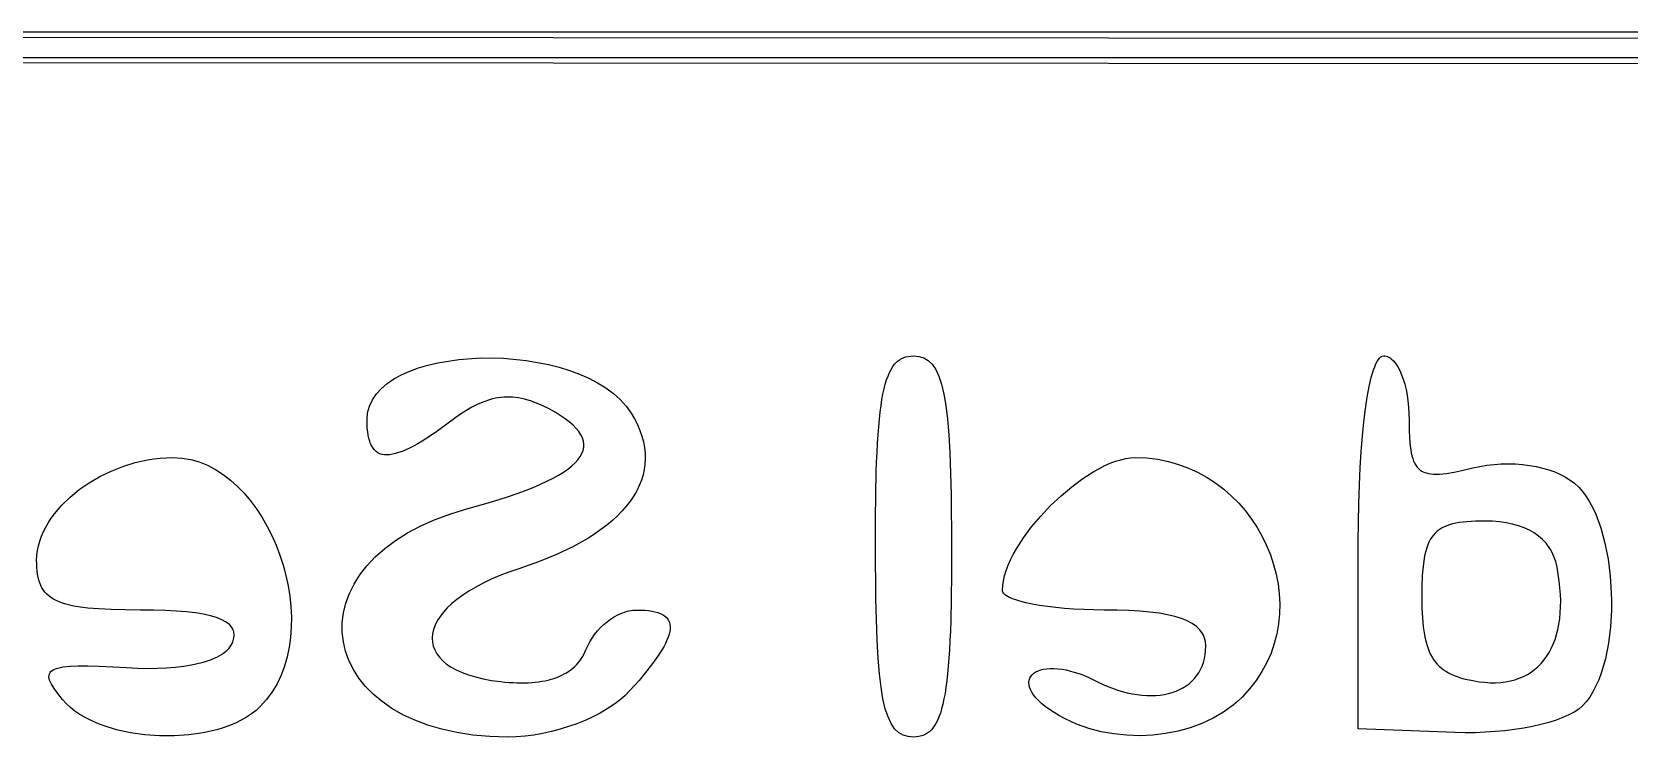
# Model space of a CAD drawing. Extents: x 70.3 to 133.4, y -81.7 to -32.
# Drawn here: x 76.252 to 78.58, y -79.543 to -78.515 of the extents above; entities that cross this region are included whole.
import ezdxf

# ---------------------------------------------------------------- set-up
doc = ezdxf.new("R2010")
doc.units = 0
doc.layers.add('BLACK', color=7, linetype='CONTINUOUS')

msp = doc.modelspace()

# ---------------------------------------------------------------- linework, layer by layer
at = {"layer": 'BLACK', "linetype": 'CONTINUOUS'}
for p, q in [((79.000274, -78.524256), (74.079231, -78.521446)), ((74.601576, -78.514691), (83.398972, -78.514691)), ((79.000274, -78.561297), (74.079231, -78.558488)), ((74.601576, -78.551733), (83.398972, -78.551733)), ((76.815761, -79.004368), (76.829457, -79.000315)), ((76.829457, -79.000315), (76.843872, -78.996916)), ((76.843872, -78.996916), (76.874447, -78.99209)), ((76.874447, -78.99209), (76.906668, -78.989911)), ((76.906668, -78.989911), (76.939719, -78.9904)), ((76.939719, -78.9904), (76.972782, -78.993579)), ((76.972782, -78.993579), (77.005042, -78.999468)), ((77.005042, -78.999468), (77.020616, -79.003436)), ((77.507042, -79.002629), (77.509696, -78.999125)), ((77.509696, -78.999125), (77.511084, -78.997558)), ((77.511084, -78.997558), (77.512513, -78.996111)), ((77.512513, -78.996111), (77.513984, -78.99478)), ((77.513984, -78.99478), (77.515497, -78.993564)), ((77.515497, -78.993564), (77.517052, -78.992459)), ((77.517052, -78.992459), (77.518651, -78.991465)), ((77.518651, -78.991465), (77.520294, -78.990576)), ((77.520294, -78.990576), (77.521981, -78.989793)), ((77.521981, -78.989793), (77.52549, -78.988528)), ((77.52549, -78.988528), (77.529181, -78.987649)), ((77.529181, -78.987649), (77.53306, -78.987137)), ((77.53306, -78.987137), (77.537131, -78.986971)), ((77.537131, -78.986971), (77.54508, -78.987649)), ((77.54508, -78.987649), (77.55228, -78.989793)), ((77.55228, -78.989793), (77.558764, -78.993564)), ((77.558764, -78.993564), (77.564565, -78.999125)), ((77.564565, -78.999125), (77.569714, -79.00664)), ((78.209316, -79.002744), (78.211063, -78.998641)), ((78.211063, -78.998641), (78.212853, -78.995131)), ((78.212853, -78.995131), (78.214686, -78.99223)), ((78.214686, -78.99223), (78.216559, -78.98995)), ((78.216559, -78.98995), (78.218471, -78.988304)), ((78.218471, -78.988304), (78.220419, -78.987307)), ((78.220419, -78.987307), (78.222401, -78.986971)), ((78.222401, -78.986971), (78.2243, -78.987093)), ((78.2243, -78.987093), (78.226175, -78.987455)), ((78.226175, -78.987455), (78.228023, -78.988051)), ((78.228023, -78.988051), (78.229842, -78.988876)), ((78.229842, -78.988876), (78.23163, -78.989922)), ((78.23163, -78.989922), (78.233385, -78.991184)), ((78.233385, -78.991184), (78.236783, -78.994334)), ((78.236783, -78.994334), (78.24002, -78.998276)), ((78.24002, -78.998276), (78.243074, -79.002963)), ((76.770193, -79.027066), (76.779998, -79.020424)), ((76.779998, -79.020424), (76.790929, -79.014425)), ((76.790929, -79.014425), (76.802884, -79.009073)), ((76.802884, -79.009073), (76.815761, -79.004368)), ((77.020616, -79.003436), (77.035682, -79.008089)), ((77.035682, -79.008089), (77.050138, -79.013431)), ((77.050138, -79.013431), (77.063884, -79.019463)), ((77.063884, -79.019463), (77.076815, -79.026189)), ((77.496072, -79.028182), (77.497973, -79.021932)), ((77.497973, -79.021932), (77.500016, -79.016272)), ((77.500016, -79.016272), (77.502206, -79.011181)), ((77.502206, -79.011181), (77.504547, -79.00664)), ((77.504547, -79.00664), (77.507042, -79.002629)), ((77.569714, -79.00664), (77.574245, -79.016272)), ((77.574245, -79.016272), (77.57819, -79.028182)), ((78.201308, -79.031696), (78.204359, -79.018482)), ((78.204359, -79.018482), (78.207616, -79.007427)), ((78.207616, -79.007427), (78.209316, -79.002744)), ((78.243074, -79.002963), (78.245928, -79.008347)), ((78.245928, -79.008347), (78.248561, -79.014381)), ((78.248561, -79.014381), (78.250957, -79.021015)), ((78.250957, -79.021015), (78.253094, -79.028204)), ((76.748558, -79.050826), (76.754371, -79.04227)), ((76.754371, -79.04227), (76.761617, -79.034349)), ((76.761617, -79.034349), (76.770193, -79.027066)), ((76.940368, -79.047086), (76.936191, -79.047452)), ((76.94455, -79.046912), (76.940368, -79.047086)), ((76.948741, -79.046929), (76.94455, -79.046912)), ((76.952947, -79.047138), (76.948741, -79.046929)), ((76.95717, -79.047537), (76.952947, -79.047138)), ((77.076815, -79.026189), (77.088832, -79.033611)), ((77.088832, -79.033611), (77.09983, -79.041732)), ((77.09983, -79.041732), (77.109709, -79.050554)), ((77.491182, -79.050676), (77.49268, -79.042533)), ((77.49268, -79.042533), (77.494309, -79.035042)), ((77.494309, -79.035042), (77.496072, -79.028182)), ((77.57819, -79.028182), (77.581581, -79.042533)), ((77.581581, -79.042533), (77.584451, -79.05949)), ((78.195882, -79.064166), (78.198478, -79.04696)), ((78.198478, -79.04696), (78.201308, -79.031696)), ((78.253094, -79.028204), (78.254955, -79.035898)), ((78.254955, -79.035898), (78.25652, -79.04405)), ((78.25652, -79.04405), (78.25777, -79.052612)), ((76.740733, -79.080281), (76.741637, -79.069834)), ((76.741637, -79.069834), (76.744279, -79.060015)), ((76.744279, -79.060015), (76.748558, -79.050826)), ((76.884756, -79.067003), (76.875625, -79.073018)), ((76.893665, -79.061782), (76.884756, -79.067003)), ((76.902391, -79.057351), (76.893665, -79.061782)), ((76.910969, -79.053707), (76.902391, -79.057351)), ((76.919437, -79.050845), (76.910969, -79.053707)), ((76.923642, -79.049706), (76.919437, -79.050845)), ((76.927832, -79.048761), (76.923642, -79.049706)), ((76.932014, -79.04801), (76.927832, -79.048761)), ((76.936191, -79.047452), (76.932014, -79.04801)), ((76.961418, -79.048125), (76.95717, -79.047537)), ((76.965693, -79.048904), (76.961418, -79.048125)), ((76.97, -79.049871), (76.965693, -79.048904)), ((76.97873, -79.05237), (76.97, -79.049871)), ((76.987646, -79.055618), (76.97873, -79.05237)), ((76.996784, -79.059612), (76.987646, -79.055618)), ((77.00618, -79.064348), (76.996784, -79.059612)), ((77.014694, -79.069103), (77.00618, -79.064348)), ((77.022426, -79.073839), (77.014694, -79.069103)), ((77.109709, -79.050554), (77.118366, -79.060081)), ((77.118366, -79.060081), (77.125699, -79.070314)), ((77.125699, -79.070314), (77.130657, -79.07876)), ((77.487428, -79.079213), (77.48856, -79.068995)), ((77.48856, -79.068995), (77.48981, -79.05949)), ((77.48981, -79.05949), (77.491182, -79.050676)), ((77.584451, -79.05949), (77.586833, -79.079213)), ((78.193537, -79.083206), (78.195882, -79.064166)), ((78.25777, -79.052612), (78.258686, -79.061537)), ((78.258686, -79.061537), (78.25925, -79.070775)), ((76.740837, -79.086463), (76.740733, -79.080281)), ((76.74115, -79.092245), (76.740837, -79.086463)), ((76.741677, -79.097628), (76.74115, -79.092245)), ((76.849938, -79.091857), (76.842265, -79.097269)), ((76.866237, -79.079832), (76.849938, -79.091857)), ((76.875625, -79.073018), (76.866237, -79.079832)), ((77.029373, -79.078554), (77.022426, -79.073839)), ((77.035537, -79.083251), (77.029373, -79.078554)), ((77.040916, -79.087929), (77.035537, -79.083251)), ((77.045509, -79.092589), (77.040916, -79.087929)), ((77.049318, -79.097232), (77.045509, -79.092589)), ((77.130657, -79.07876), (77.134925, -79.087172)), ((77.134925, -79.087172), (77.138508, -79.095545)), ((77.485502, -79.101867), (77.48641, -79.090164)), ((77.48641, -79.090164), (77.487428, -79.079213)), ((77.586833, -79.079213), (77.588759, -79.101867)), ((78.191456, -79.103972), (78.193537, -79.083206)), ((78.25925, -79.070775), (78.259442, -79.080281)), ((78.259442, -79.080281), (78.259598, -79.094664)), ((76.74242, -79.102612), (76.741677, -79.097628)), ((76.743385, -79.107195), (76.74242, -79.102612)), ((76.744573, -79.111379), (76.743385, -79.107195)), ((76.74599, -79.115164), (76.744573, -79.111379)), ((76.747638, -79.118548), (76.74599, -79.115164)), ((76.814659, -79.114918), (76.808511, -79.118331)), ((76.821105, -79.111106), (76.814659, -79.114918)), ((76.827852, -79.106894), (76.821105, -79.111106)), ((76.834904, -79.102281), (76.827852, -79.106894)), ((76.842265, -79.097269), (76.834904, -79.102281)), ((77.05234, -79.101859), (77.049318, -79.097232)), ((77.054575, -79.106469), (77.05234, -79.101859)), ((77.056024, -79.111065), (77.054575, -79.106469)), ((77.056684, -79.115645), (77.056024, -79.111065)), ((77.056719, -79.11793), (77.056684, -79.115645)), ((77.138508, -79.095545), (77.14141, -79.103875)), ((77.14141, -79.103875), (77.143634, -79.112155)), ((77.143634, -79.112155), (77.145184, -79.12038)), ((77.483999, -79.127613), (77.4847, -79.114343)), ((77.4847, -79.114343), (77.485502, -79.101867)), ((77.588759, -79.101867), (77.590262, -79.127613)), ((78.189655, -79.126353), (78.191456, -79.103972)), ((78.259598, -79.094664), (78.260121, -79.107422)), ((78.260121, -79.107422), (78.261095, -79.118616)), ((76.402753, -79.142549), (76.420887, -79.138505)), ((76.420887, -79.138505), (76.430067, -79.137052)), ((76.430067, -79.137052), (76.439298, -79.135997)), ((76.439298, -79.135997), (76.448562, -79.135354)), ((76.448562, -79.135354), (76.457841, -79.135137)), ((76.457841, -79.135137), (76.470931, -79.135881)), ((76.470931, -79.135881), (76.483699, -79.138065)), ((76.483699, -79.138065), (76.496117, -79.141611)), ((76.749522, -79.121533), (76.747638, -79.118548)), ((76.751644, -79.124118), (76.749522, -79.121533)), ((76.75401, -79.126304), (76.751644, -79.124118)), ((76.756621, -79.128089), (76.75401, -79.126304)), ((76.759483, -79.129475), (76.756621, -79.128089)), ((76.762598, -79.130461), (76.759483, -79.129475)), ((76.765971, -79.131048), (76.762598, -79.130461)), ((76.769605, -79.131234), (76.765971, -79.131048)), ((76.773503, -79.131021), (76.769605, -79.131234)), ((76.77767, -79.130408), (76.773503, -79.131021)), ((76.782109, -79.129395), (76.77767, -79.130408)), ((76.786823, -79.127982), (76.782109, -79.129395)), ((76.791817, -79.126169), (76.786823, -79.127982)), ((76.797094, -79.123956), (76.791817, -79.126169)), ((76.802657, -79.121343), (76.797094, -79.123956)), ((76.808511, -79.118331), (76.802657, -79.121343)), ((77.04408, -79.142853), (77.048156, -79.138348)), ((77.048156, -79.138348), (77.051441, -79.133832)), ((77.051441, -79.133832), (77.053936, -79.129304)), ((77.053936, -79.129304), (77.055641, -79.124764)), ((77.055641, -79.124764), (77.056557, -79.120211)), ((77.056557, -79.120211), (77.056719, -79.11793)), ((77.145184, -79.12038), (77.146065, -79.128545)), ((77.14628, -79.136645), (77.145832, -79.144673)), ((77.146065, -79.128545), (77.14628, -79.136645)), ((77.483396, -79.141697), (77.483999, -79.127613)), ((77.590262, -79.127613), (77.592129, -79.189036)), ((77.831707, -79.140538), (77.839229, -79.138223)), ((77.839229, -79.138223), (77.846544, -79.13653)), ((77.846544, -79.13653), (77.853621, -79.13549)), ((77.853621, -79.13549), (77.860428, -79.135137)), ((77.860428, -79.135137), (77.876973, -79.135787)), ((77.876973, -79.135787), (77.893032, -79.137699)), ((77.893032, -79.137699), (77.908577, -79.140811)), ((78.188148, -79.150243), (78.189655, -79.126353)), ((78.261095, -79.118616), (78.261776, -79.123645)), ((78.261776, -79.123645), (78.262601, -79.128308)), ((78.262601, -79.128308), (78.26358, -79.13261)), ((78.26358, -79.13261), (78.264724, -79.136561)), ((78.264724, -79.136561), (78.266043, -79.140167)), ((78.266043, -79.140167), (78.267547, -79.143437)), ((76.335938, -79.171876), (76.35149, -79.162793)), ((76.35149, -79.162793), (76.367908, -79.154803)), ((76.367908, -79.154803), (76.385044, -79.148018)), ((76.385044, -79.148018), (76.402753, -79.142549)), ((76.496117, -79.141611), (76.508159, -79.146445)), ((76.508159, -79.146445), (76.519798, -79.152492)), ((76.519798, -79.152492), (76.531008, -79.159675)), ((76.531008, -79.159675), (76.541763, -79.16792)), ((77.011822, -79.165237), (77.019859, -79.160777)), ((77.019859, -79.160777), (77.027103, -79.15631)), ((77.027103, -79.15631), (77.033554, -79.151833)), ((77.033554, -79.151833), (77.039213, -79.147348)), ((77.039213, -79.147348), (77.04408, -79.142853)), ((77.142967, -79.160495), (77.140557, -79.168278)), ((77.144727, -79.152625), (77.142967, -79.160495)), ((77.145832, -79.144673), (77.144727, -79.152625)), ((77.482133, -79.189036), (77.482887, -79.156615)), ((77.482887, -79.156615), (77.483396, -79.141697)), ((77.784029, -79.165709), (77.800195, -79.155382)), ((77.800195, -79.155382), (77.808223, -79.150898)), ((77.808223, -79.150898), (77.816173, -79.146907)), ((77.816173, -79.146907), (77.824011, -79.143444)), ((77.824011, -79.143444), (77.831707, -79.140538)), ((77.908577, -79.140811), (77.923581, -79.145065)), ((77.923581, -79.145065), (77.938019, -79.1504)), ((77.938019, -79.1504), (77.951863, -79.156757)), ((77.951863, -79.156757), (77.965086, -79.164075)), ((78.18695, -79.175532), (78.188148, -79.150243)), ((78.267547, -79.143437), (78.269246, -79.146379)), ((78.269246, -79.146379), (78.271152, -79.149)), ((78.271152, -79.149), (78.273274, -79.151308)), ((78.273274, -79.151308), (78.275623, -79.15331)), ((78.275623, -79.15331), (78.278209, -79.155016)), ((78.278209, -79.155016), (78.281043, -79.156432)), ((78.281043, -79.156432), (78.284134, -79.157566)), ((78.284134, -79.157566), (78.287494, -79.158426)), ((78.287494, -79.158426), (78.291133, -79.159021)), ((78.291133, -79.159021), (78.295061, -79.159356)), ((78.295061, -79.159356), (78.299288, -79.159442)), ((78.299288, -79.159442), (78.303826, -79.159285)), ((78.303826, -79.159285), (78.308684, -79.158893)), ((78.308684, -79.158893), (78.313872, -79.158274)), ((78.313872, -79.158274), (78.325282, -79.156385)), ((78.325282, -79.156385), (78.33814, -79.153682)), ((78.33814, -79.153682), (78.352529, -79.150227)), ((78.352529, -79.150227), (78.362644, -79.147982)), ((78.362644, -79.147982), (78.372928, -79.146265)), ((78.372928, -79.146265), (78.38332, -79.145067)), ((78.38332, -79.145067), (78.39376, -79.14438)), ((78.39376, -79.14438), (78.404188, -79.144193)), ((78.404188, -79.144193), (78.414541, -79.144498)), ((78.414541, -79.144498), (78.424761, -79.145285)), ((78.424761, -79.145285), (78.434786, -79.146546)), ((78.434786, -79.146546), (78.444555, -79.148271)), ((78.444555, -79.148271), (78.454008, -79.150451)), ((78.454008, -79.150451), (78.463085, -79.153078)), ((78.463085, -79.153078), (78.471724, -79.156141)), ((78.471724, -79.156141), (78.479865, -79.159632)), ((78.479865, -79.159632), (78.487448, -79.163541)), ((78.487448, -79.163541), (78.494412, -79.16786)), ((76.30802, -79.192883), (76.321399, -79.181943)), ((76.321399, -79.181943), (76.335938, -79.171876)), ((76.541763, -79.16792), (76.552036, -79.17715)), ((76.552036, -79.17715), (76.561801, -79.187291)), ((76.95972, -79.18744), (76.971731, -79.18301)), ((76.971731, -79.18301), (76.982946, -79.178576)), ((76.982946, -79.178576), (76.993366, -79.174136)), ((76.993366, -79.174136), (77.002991, -79.16969)), ((77.002991, -79.16969), (77.011822, -79.165237)), ((77.133802, -79.183562), (77.129464, -79.191051)), ((77.137501, -79.175969), (77.133802, -79.183562)), ((77.140557, -79.168278), (77.137501, -79.175969)), ((77.752156, -79.190896), (77.767931, -79.177631)), ((77.767931, -79.177631), (77.784029, -79.165709)), ((77.965086, -79.164075), (77.977663, -79.172295)), ((77.977663, -79.172295), (77.989565, -79.181357)), ((77.989565, -79.181357), (78.000768, -79.1912)), ((78.186076, -79.202112), (78.18695, -79.175532)), ((78.494412, -79.16786), (78.500696, -79.172579)), ((78.500696, -79.172579), (78.506695, -79.178143)), ((78.506695, -79.178143), (78.512349, -79.184553)), ((78.512349, -79.184553), (78.517656, -79.191756)), ((76.285329, -79.216938), (76.295948, -79.204585)), ((76.295948, -79.204585), (76.30802, -79.192883)), ((76.561801, -79.187291), (76.57103, -79.198266)), ((76.57103, -79.198266), (76.579698, -79.210001)), ((76.579698, -79.210001), (76.587779, -79.22242)), ((76.862928, -79.216996), (76.88771, -79.209542)), ((76.88771, -79.209542), (76.903708, -79.205126)), ((76.903708, -79.205126), (76.918907, -79.200708)), ((76.918907, -79.200708), (76.933309, -79.196289)), ((76.933309, -79.196289), (76.946913, -79.191866)), ((76.946913, -79.191866), (76.95972, -79.18744)), ((77.118888, -79.205699), (77.112657, -79.212846)), ((77.124491, -79.198432), (77.118888, -79.205699)), ((77.129464, -79.191051), (77.124491, -79.198432)), ((77.481704, -79.225037), (77.482133, -79.189036)), ((77.592129, -79.189036), (77.592693, -79.264783)), ((77.722592, -79.220429), (77.736957, -79.205246)), ((77.736957, -79.205246), (77.752156, -79.190896)), ((78.000768, -79.1912), (78.011243, -79.201766)), ((78.011243, -79.201766), (78.020965, -79.212994)), ((78.185541, -79.229875), (78.186076, -79.202112)), ((78.517656, -79.191756), (78.522613, -79.199695)), ((78.522613, -79.199695), (78.527219, -79.208317)), ((78.527219, -79.208317), (78.531472, -79.217564)), ((76.27245, -79.236448), (76.276312, -79.229832)), ((76.276312, -79.229832), (76.280612, -79.223324)), ((76.280612, -79.223324), (76.285329, -79.216938)), ((76.587779, -79.22242), (76.595245, -79.235447)), ((76.818922, -79.234836), (76.840003, -79.225454)), ((76.840003, -79.225454), (76.862928, -79.216996)), ((77.090242, -79.233518), (77.081542, -79.240134)), ((77.098331, -79.226761), (77.090242, -79.233518)), ((77.105804, -79.219869), (77.098331, -79.226761)), ((77.112657, -79.212846), (77.105804, -79.219869)), ((77.481568, -79.264783), (77.481704, -79.225037)), ((77.709314, -79.236188), (77.722592, -79.220429)), ((78.020965, -79.212994), (78.029906, -79.224824)), ((78.029906, -79.224824), (78.03804, -79.237196)), ((78.185359, -79.258711), (78.185541, -79.229875)), ((78.318463, -79.23319), (78.314299, -79.234647)), ((78.322918, -79.231931), (78.318463, -79.23319)), ((78.327671, -79.230861), (78.322918, -79.231931)), ((78.332732, -79.229969), (78.327671, -79.230861)), ((78.343813, -79.228674), (78.332732, -79.229969)), ((78.356232, -79.22796), (78.343813, -79.228674)), ((78.370061, -79.227741), (78.356232, -79.22796)), ((78.380936, -79.228019), (78.370061, -79.227741)), ((78.391284, -79.228848), (78.380936, -79.228019)), ((78.401093, -79.230221), (78.391284, -79.228848)), ((78.410353, -79.232133), (78.401093, -79.230221)), ((78.419056, -79.234577), (78.410353, -79.232133)), ((78.531472, -79.217564), (78.53891, -79.237719)), ((76.261738, -79.263709), (76.263669, -79.256801)), ((76.263669, -79.256801), (76.26611, -79.249946)), ((76.26611, -79.249946), (76.269043, -79.243157)), ((76.269043, -79.243157), (76.27245, -79.236448)), ((76.595245, -79.235447), (76.60207, -79.249006)), ((76.60207, -79.249006), (76.608228, -79.263024)), ((76.766601, -79.267706), (76.782235, -79.256043)), ((76.782235, -79.256043), (76.799671, -79.245059)), ((76.799671, -79.245059), (76.818922, -79.234836)), ((77.062323, -79.252922), (77.040705, -79.265081)), ((77.072235, -79.246604), (77.062323, -79.252922)), ((77.081542, -79.240134), (77.072235, -79.246604)), ((77.687042, -79.268418), (77.697379, -79.252269)), ((77.697379, -79.252269), (77.709314, -79.236188)), ((78.03804, -79.237196), (78.04534, -79.250051)), ((78.04534, -79.250051), (78.05178, -79.263329)), ((78.290347, -79.254765), (78.28839, -79.258499)), ((78.292513, -79.251328), (78.290347, -79.254765)), ((78.294899, -79.248175), (78.292513, -79.251328)), ((78.297511, -79.245297), (78.294899, -79.248175)), ((78.30036, -79.242683), (78.297511, -79.245297)), ((78.303455, -79.240321), (78.30036, -79.242683)), ((78.306803, -79.238202), (78.303455, -79.240321)), ((78.310415, -79.236314), (78.306803, -79.238202)), ((78.314299, -79.234647), (78.310415, -79.236314)), ((78.42719, -79.237546), (78.419056, -79.234577)), ((78.434745, -79.241034), (78.42719, -79.237546)), ((78.441712, -79.245034), (78.434745, -79.241034)), ((78.448081, -79.249541), (78.441712, -79.245034)), ((78.451037, -79.251983), (78.448081, -79.249541)), ((78.453841, -79.254548), (78.451037, -79.251983)), ((78.456489, -79.257237), (78.453841, -79.254548)), ((78.53891, -79.237719), (78.544912, -79.259721)), ((76.259193, -79.284607), (76.259482, -79.277625)), ((76.259482, -79.277625), (76.260336, -79.270655)), ((76.260336, -79.270655), (76.261738, -79.263709)), ((76.608228, -79.263024), (76.613692, -79.277423)), ((76.613692, -79.277423), (76.618436, -79.292128)), ((76.740678, -79.292742), (76.752753, -79.279966)), ((76.752753, -79.279966), (76.766601, -79.267706)), ((77.016719, -79.276569), (76.990395, -79.287342)), ((77.040705, -79.265081), (77.016719, -79.276569)), ((77.482133, -79.34053), (77.481568, -79.264783)), ((77.592693, -79.264783), (77.592557, -79.304528)), ((77.678558, -79.284379), (77.682552, -79.276438)), ((77.682552, -79.276438), (77.687042, -79.268418)), ((78.05178, -79.263329), (78.057333, -79.276969)), ((78.057333, -79.276969), (78.061972, -79.290913)), ((78.185359, -79.530451), (78.185359, -79.258711)), ((78.282479, -79.276608), (78.281436, -79.281983)), ((78.283687, -79.271583), (78.282479, -79.276608)), ((78.285069, -79.266897), (78.283687, -79.271583)), ((78.286633, -79.262539), (78.285069, -79.266897)), ((78.28839, -79.258499), (78.286633, -79.262539)), ((78.458982, -79.260049), (78.456489, -79.257237)), ((78.461318, -79.262982), (78.458982, -79.260049)), ((78.463495, -79.266036), (78.461318, -79.262982)), ((78.465512, -79.26921), (78.463495, -79.266036)), ((78.467369, -79.272504), (78.465512, -79.26921)), ((78.469063, -79.275916), (78.467369, -79.272504)), ((78.470594, -79.279446), (78.469063, -79.275916)), ((78.47196, -79.283093), (78.470594, -79.279446)), ((78.544912, -79.259721), (78.549464, -79.283127)), ((76.25927, -79.290135), (76.259193, -79.284607)), ((76.259511, -79.295388), (76.25927, -79.290135)), ((76.259929, -79.300372), (76.259511, -79.295388)), ((76.260538, -79.305094), (76.259929, -79.300372)), ((76.618436, -79.292128), (76.622433, -79.307065)), ((76.730362, -79.305953), (76.740678, -79.292742)), ((76.947621, -79.302197), (76.934299, -79.307289)), ((76.961765, -79.297358), (76.947621, -79.302197)), ((76.990395, -79.287342), (76.961765, -79.297358)), ((77.669864, -79.307412), (77.672182, -79.299898)), ((77.672182, -79.299898), (77.67509, -79.29221)), ((77.67509, -79.29221), (77.678558, -79.284379)), ((78.061972, -79.290913), (78.06567, -79.305099)), ((78.27981, -79.293825), (78.278737, -79.307196)), ((78.281436, -79.281983), (78.27981, -79.293825)), ((78.473161, -79.286857), (78.47196, -79.283093)), ((78.475059, -79.294728), (78.473161, -79.286857)), ((78.478332, -79.315264), (78.475059, -79.294728)), ((78.549464, -79.283127), (78.55255, -79.307499)), ((76.261352, -79.309559), (76.260538, -79.305094)), ((76.262383, -79.313776), (76.261352, -79.309559)), ((76.263647, -79.317749), (76.262383, -79.313776)), ((76.265156, -79.321487), (76.263647, -79.317749)), ((76.266924, -79.324995), (76.265156, -79.321487)), ((76.268964, -79.328279), (76.266924, -79.324995)), ((76.622433, -79.307065), (76.625656, -79.322156)), ((76.625656, -79.322156), (76.628081, -79.337328)), ((76.714948, -79.333354), (76.72179, -79.319518)), ((76.72179, -79.319518), (76.730362, -79.305953)), ((76.899302, -79.323859), (76.889304, -79.329734)), ((76.910136, -79.318144), (76.899302, -79.323859)), ((76.921803, -79.312613), (76.910136, -79.318144)), ((76.934299, -79.307289), (76.921803, -79.312613)), ((77.592557, -79.304528), (77.592129, -79.34053)), ((77.666775, -79.328589), (77.667129, -79.321789)), ((77.667129, -79.321789), (77.668169, -79.314719)), ((77.668169, -79.314719), (77.669864, -79.307412)), ((78.06567, -79.305099), (78.068401, -79.319468)), ((78.068401, -79.319468), (78.070139, -79.333961)), ((78.278145, -79.322181), (78.277964, -79.338866)), ((78.278737, -79.307196), (78.278145, -79.322181)), ((78.480058, -79.334694), (78.478332, -79.315264)), ((78.55255, -79.307499), (78.554154, -79.332396)), ((76.271291, -79.331348), (76.268964, -79.328279)), ((76.273918, -79.334206), (76.271291, -79.331348)), ((76.276859, -79.336861), (76.273918, -79.334206)), ((76.280127, -79.339319), (76.276859, -79.336861)), ((76.283735, -79.341587), (76.280127, -79.339319)), ((76.287698, -79.343671), (76.283735, -79.341587)), ((76.29203, -79.345578), (76.287698, -79.343671)), ((76.296743, -79.347314), (76.29203, -79.345578)), ((76.301851, -79.348887), (76.296743, -79.347314)), ((76.307369, -79.350302), (76.301851, -79.348887)), ((76.628081, -79.337328), (76.629679, -79.352504)), ((76.706399, -79.361517), (76.709823, -79.347381)), ((76.709823, -79.347381), (76.714948, -79.333354)), ((76.86437, -79.348085), (76.857757, -79.354366)), ((76.871835, -79.34187), (76.86437, -79.348085)), ((76.880147, -79.335745), (76.871835, -79.34187)), ((76.889304, -79.329734), (76.880147, -79.335745)), ((77.483999, -79.401953), (77.482133, -79.34053)), ((77.592129, -79.34053), (77.591374, -79.37295)), ((77.666969, -79.330065), (77.666775, -79.328589)), ((77.667544, -79.331522), (77.666969, -79.330065)), ((77.66849, -79.332959), (77.667544, -79.331522)), ((77.669799, -79.334374), (77.66849, -79.332959)), ((77.671461, -79.335764), (77.669799, -79.334374)), ((77.673465, -79.337128), (77.671461, -79.335764)), ((77.675804, -79.338464), (77.673465, -79.337128)), ((77.678466, -79.33977), (77.675804, -79.338464)), ((77.681444, -79.341045), (77.678466, -79.33977)), ((77.684726, -79.342286), (77.681444, -79.341045)), ((77.692169, -79.344661), (77.684726, -79.342286)), ((77.700718, -79.34688), (77.692169, -79.344661)), ((77.710299, -79.348927), (77.700718, -79.34688)), ((77.720834, -79.35079), (77.710299, -79.348927)), ((78.070139, -79.333961), (78.070856, -79.348517)), ((78.070856, -79.348517), (78.070525, -79.363077)), ((78.277964, -79.338866), (78.277965, -79.338867)), ((78.277965, -79.338867), (78.278183, -79.3545)), ((78.480352, -79.343979), (78.480058, -79.334694)), ((78.480273, -79.352968), (78.480352, -79.343979)), ((78.554154, -79.332396), (78.554205, -79.343979)), ((78.554205, -79.343979), (78.554263, -79.357376)), ((76.313309, -79.351566), (76.307369, -79.350302)), ((76.319685, -79.352685), (76.313309, -79.351566)), ((76.326512, -79.353667), (76.319685, -79.352685)), ((76.333802, -79.354518), (76.326512, -79.353667)), ((76.341569, -79.355244), (76.333802, -79.354518)), ((76.349827, -79.355852), (76.341569, -79.355244)), ((76.36787, -79.35674), (76.349827, -79.355852)), ((76.38804, -79.357234), (76.36787, -79.35674)), ((76.410446, -79.357387), (76.38804, -79.357234)), ((76.429397, -79.357554), (76.410446, -79.357387)), ((76.446868, -79.358058), (76.429397, -79.357554)), ((76.462875, -79.358904), (76.446868, -79.358058)), ((76.477436, -79.3601), (76.462875, -79.358904)), ((76.490567, -79.361649), (76.477436, -79.3601)), ((76.502283, -79.363558), (76.490567, -79.361649)), ((76.512602, -79.365833), (76.502283, -79.363558)), ((76.521541, -79.368479), (76.512602, -79.365833)), ((76.529115, -79.371502), (76.521541, -79.368479)), ((76.535341, -79.374907), (76.529115, -79.371502)), ((76.629679, -79.352504), (76.630424, -79.36761)), ((76.630424, -79.36761), (76.630291, -79.382568)), ((76.704662, -79.375681), (76.706399, -79.361517)), ((76.847102, -79.367032), (76.843067, -79.373371)), ((76.852, -79.360689), (76.847102, -79.367032)), ((76.857757, -79.354366), (76.852, -79.360689)), ((77.09065, -79.374437), (77.095759, -79.370684)), ((77.095759, -79.370684), (77.10102, -79.367335)), ((77.10102, -79.367335), (77.106393, -79.364419)), ((77.106393, -79.364419), (77.111842, -79.361967)), ((77.111842, -79.361967), (77.117329, -79.360008)), ((77.117329, -79.360008), (77.120075, -79.359223)), ((77.120075, -79.359223), (77.122815, -79.358572)), ((77.122815, -79.358572), (77.125546, -79.358059)), ((77.125546, -79.358059), (77.128263, -79.357688)), ((77.128263, -79.357688), (77.130961, -79.357463)), ((77.130961, -79.357463), (77.133635, -79.357387)), ((77.133635, -79.357387), (77.145558, -79.357798)), ((77.145558, -79.357798), (77.150896, -79.358314)), ((77.150896, -79.358314), (77.155818, -79.359042)), ((77.155818, -79.359042), (77.160324, -79.359983)), ((77.160324, -79.359983), (77.164413, -79.36114)), ((77.164413, -79.36114), (77.168086, -79.362514)), ((77.168086, -79.362514), (77.171342, -79.36411)), ((77.171342, -79.36411), (77.174181, -79.365928)), ((77.174181, -79.365928), (77.176603, -79.367972)), ((77.176603, -79.367972), (77.178607, -79.370244)), ((77.178607, -79.370244), (77.180194, -79.372745)), ((77.180194, -79.372745), (77.181363, -79.37548)), ((77.591374, -79.37295), (77.590865, -79.387869)), ((77.732249, -79.352451), (77.720834, -79.35079)), ((77.744466, -79.353898), (77.732249, -79.352451)), ((77.757411, -79.355115), (77.744466, -79.353898)), ((77.771007, -79.356087), (77.757411, -79.355115)), ((77.785178, -79.356799), (77.771007, -79.356087)), ((77.799848, -79.357238), (77.785178, -79.356799)), ((77.814942, -79.357387), (77.799848, -79.357238)), ((77.833602, -79.357575), (77.814942, -79.357387)), ((77.85092, -79.358144), (77.833602, -79.357575)), ((77.866914, -79.3591), (77.85092, -79.358144)), ((77.881603, -79.36045), (77.866914, -79.3591)), ((77.895008, -79.362201), (77.881603, -79.36045)), ((77.907146, -79.36436), (77.895008, -79.362201)), ((77.918037, -79.366933), (77.907146, -79.36436)), ((77.927701, -79.369928), (77.918037, -79.366933)), ((77.936156, -79.37335), (77.927701, -79.369928)), ((78.070525, -79.363077), (78.069121, -79.37758)), ((78.278183, -79.3545), (78.278868, -79.368779)), ((78.278868, -79.368779), (78.280062, -79.381765)), ((78.477839, -79.378099), (78.479012, -79.370035)), ((78.479012, -79.370035), (78.479825, -79.361656)), ((78.479825, -79.361656), (78.480273, -79.352968)), ((78.554263, -79.357376), (78.552861, -79.382001)), ((76.540236, -79.378701), (76.535341, -79.374907)), ((76.542189, -79.380745), (76.540236, -79.378701)), ((76.543816, -79.382888), (76.542189, -79.380745)), ((76.545118, -79.385131), (76.543816, -79.382888)), ((76.546097, -79.387475), (76.545118, -79.385131)), ((76.546756, -79.38992), (76.546097, -79.387475)), ((76.547097, -79.392467), (76.546756, -79.38992)), ((76.546832, -79.39787), (76.547122, -79.395116)), ((76.547122, -79.395116), (76.547097, -79.392467)), ((76.630291, -79.382568), (76.629251, -79.397305)), ((76.704599, -79.389792), (76.704662, -79.375681)), ((76.706196, -79.403767), (76.704599, -79.389792)), ((76.83618, -79.392126), (76.835635, -79.398212)), ((76.837602, -79.385941), (76.83618, -79.392126)), ((76.8399, -79.379682), (76.837602, -79.385941)), ((76.843067, -79.373371), (76.8399, -79.379682)), ((77.068697, -79.39822), (77.072482, -79.392893)), ((77.072482, -79.392893), (77.076608, -79.387822)), ((77.076608, -79.387822), (77.081036, -79.383036)), ((77.081036, -79.383036), (77.08573, -79.378565)), ((77.08573, -79.378565), (77.09065, -79.374437)), ((77.180935, -79.392727), (77.179593, -79.396908)), ((77.181858, -79.388793), (77.180935, -79.392727)), ((77.181363, -79.37548), (77.182114, -79.378449)), ((77.182362, -79.385103), (77.181858, -79.388793)), ((77.182114, -79.378449), (77.182447, -79.381657)), ((77.182447, -79.381657), (77.182362, -79.385103)), ((77.590865, -79.387869), (77.590262, -79.401953)), ((77.943422, -79.377208), (77.936156, -79.37335)), ((77.949517, -79.381507), (77.943422, -79.377208)), ((77.954461, -79.386254), (77.949517, -79.381507)), ((77.958273, -79.391457), (77.954461, -79.386254)), ((77.959761, -79.394231), (77.958273, -79.391457)), ((77.960972, -79.397121), (77.959761, -79.394231)), ((78.066616, -79.391966), (78.062984, -79.406177)), ((78.069121, -79.37758), (78.066616, -79.391966)), ((78.280062, -79.381765), (78.280863, -79.387794)), ((78.280863, -79.387794), (78.281808, -79.393523)), ((78.281808, -79.393523), (78.282901, -79.398961)), ((78.4722, -79.400338), (78.474428, -79.393257)), ((78.474428, -79.393257), (78.476309, -79.385842)), ((78.476309, -79.385842), (78.477839, -79.378099)), ((78.552861, -79.382001), (78.549932, -79.40583)), ((76.531762, -79.420179), (76.534528, -79.418074)), ((76.534528, -79.418074), (76.537025, -79.415884)), ((76.537025, -79.415884), (76.53925, -79.413609)), ((76.53925, -79.413609), (76.541196, -79.411251)), ((76.541196, -79.411251), (76.54286, -79.408811)), ((76.54286, -79.408811), (76.544235, -79.40629)), ((76.544235, -79.40629), (76.545317, -79.403689)), ((76.545317, -79.403689), (76.546832, -79.39787)), ((76.62728, -79.411744), (76.62435, -79.42581)), ((76.629251, -79.397305), (76.62728, -79.411744)), ((76.709437, -79.417526), (76.706196, -79.403767)), ((76.714309, -79.430988), (76.709437, -79.417526)), ((76.835635, -79.398212), (76.835973, -79.404177)), ((76.835973, -79.404177), (76.837196, -79.409996)), ((76.837196, -79.409996), (76.839308, -79.415647)), ((76.839308, -79.415647), (76.842314, -79.421105)), ((77.056703, -79.422272), (77.058316, -79.418915)), ((77.058316, -79.418915), (77.059762, -79.415431)), ((77.059762, -79.415431), (77.060971, -79.412455)), ((77.060971, -79.412455), (77.062299, -79.409518)), ((77.062299, -79.409518), (77.065289, -79.403771)), ((77.065289, -79.403771), (77.068697, -79.39822)), ((77.173051, -79.410959), (77.166592, -79.421606)), ((77.175651, -79.406021), (77.173051, -79.410959)), ((77.177832, -79.401339), (77.175651, -79.406021)), ((77.179593, -79.396908), (77.177832, -79.401339)), ((77.485502, -79.427699), (77.483999, -79.401953)), ((77.589562, -79.415223), (77.588759, -79.427699)), ((77.590262, -79.401953), (77.589562, -79.415223)), ((77.962578, -79.403255), (77.960972, -79.397121)), ((77.962229, -79.422418), (77.962887, -79.416277)), ((77.963109, -79.409864), (77.962578, -79.403255)), ((77.962887, -79.416277), (77.963109, -79.409864)), ((78.062984, -79.406177), (78.058198, -79.420151)), ((78.282901, -79.398961), (78.284149, -79.404116)), ((78.284149, -79.404116), (78.285556, -79.408996)), ((78.285556, -79.408996), (78.287128, -79.413607)), ((78.287128, -79.413607), (78.28887, -79.417959)), ((78.28887, -79.417959), (78.290788, -79.42206)), ((78.459904, -79.42519), (78.463477, -79.419511)), ((78.463477, -79.419511), (78.46672, -79.413471)), ((78.46672, -79.413471), (78.469629, -79.407078)), ((78.469629, -79.407078), (78.4722, -79.400338)), ((78.549932, -79.40583), (78.545462, -79.428421)), ((76.284153, -79.444112), (76.286886, -79.442951)), ((76.286886, -79.442951), (76.290091, -79.441944)), ((76.290091, -79.441944), (76.29796, -79.440374)), ((76.29796, -79.440374), (76.307836, -79.439365)), ((76.307836, -79.439365), (76.319798, -79.438878)), ((76.319798, -79.438878), (76.333924, -79.438874)), ((76.333924, -79.438874), (76.350291, -79.439315)), ((76.350291, -79.439315), (76.390063, -79.441375)), ((76.390063, -79.441375), (76.405618, -79.442125)), ((76.405618, -79.442125), (76.420578, -79.442416)), ((76.420578, -79.442416), (76.434904, -79.442257)), ((76.434904, -79.442257), (76.448556, -79.441658)), ((76.448556, -79.441658), (76.461495, -79.44063)), ((76.461495, -79.44063), (76.47368, -79.43918)), ((76.47368, -79.43918), (76.485072, -79.43732)), ((76.485072, -79.43732), (76.49563, -79.435059)), ((76.49563, -79.435059), (76.500584, -79.433781)), ((76.500584, -79.433781), (76.505315, -79.432406)), ((76.505315, -79.432406), (76.509818, -79.430936)), ((76.509818, -79.430936), (76.514087, -79.429372)), ((76.514087, -79.429372), (76.518119, -79.427714)), ((76.518119, -79.427714), (76.521907, -79.425965)), ((76.521907, -79.425965), (76.525447, -79.424125)), ((76.525447, -79.424125), (76.528734, -79.422196)), ((76.528734, -79.422196), (76.531762, -79.420179)), ((76.620435, -79.439427), (76.615509, -79.452521)), ((76.62435, -79.42581), (76.620435, -79.439427)), ((76.720798, -79.44407), (76.714309, -79.430988)), ((76.842314, -79.421105), (76.846217, -79.426348)), ((76.846217, -79.426348), (76.851021, -79.431351)), ((76.851021, -79.431351), (76.856729, -79.436091)), ((76.856729, -79.436091), (76.863346, -79.440545)), ((76.863346, -79.440545), (76.870875, -79.444689)), ((77.037893, -79.444484), (77.040809, -79.442163)), ((77.040809, -79.442163), (77.043566, -79.439711)), ((77.043566, -79.439711), (77.046163, -79.437128)), ((77.046163, -79.437128), (77.048598, -79.434415)), ((77.048598, -79.434415), (77.05087, -79.431573)), ((77.05087, -79.431573), (77.052979, -79.428602)), ((77.052979, -79.428602), (77.054924, -79.425501)), ((77.054924, -79.425501), (77.056703, -79.422272)), ((77.158452, -79.4333), (77.148629, -79.44606)), ((77.166592, -79.421606), (77.158452, -79.4333)), ((77.487428, -79.450353), (77.485502, -79.427699)), ((77.587851, -79.439402), (77.586833, -79.450353)), ((77.588759, -79.427699), (77.587851, -79.439402)), ((77.726762, -79.443711), (77.731351, -79.442999)), ((77.731351, -79.442999), (77.736314, -79.442624)), ((77.736314, -79.442624), (77.741634, -79.4426)), ((77.741634, -79.4426), (77.747291, -79.442941)), ((77.747291, -79.442941), (77.753268, -79.443662)), ((77.955493, -79.444185), (77.957768, -79.439171)), ((77.957768, -79.439171), (77.959657, -79.433869)), ((77.959657, -79.433869), (77.961148, -79.428284)), ((77.961148, -79.428284), (77.962229, -79.422418)), ((78.052231, -79.43383), (78.045058, -79.447153)), ((78.058198, -79.420151), (78.052231, -79.43383)), ((78.290788, -79.42206), (78.292887, -79.425916)), ((78.292887, -79.425916), (78.295172, -79.429537)), ((78.295172, -79.429537), (78.297649, -79.43293)), ((78.297649, -79.43293), (78.300324, -79.436103)), ((78.300324, -79.436103), (78.3032, -79.439063)), ((78.3032, -79.439063), (78.306285, -79.44182)), ((78.306285, -79.44182), (78.309583, -79.44438)), ((78.442402, -79.44418), (78.44725, -79.440005)), ((78.44725, -79.440005), (78.451786, -79.435444)), ((78.451786, -79.435444), (78.456005, -79.430503)), ((78.456005, -79.430503), (78.459904, -79.42519)), ((78.545462, -79.428421), (78.539435, -79.449335)), ((76.277138, -79.454601), (76.277239, -79.45241)), ((76.277441, -79.45698), (76.277138, -79.454601)), ((76.277239, -79.45241), (76.277754, -79.450402)), ((76.27814, -79.459553), (76.277441, -79.45698)), ((76.277754, -79.450402), (76.278694, -79.448574)), ((76.280682, -79.465298), (76.27814, -79.459553)), ((76.278694, -79.448574), (76.280067, -79.446919)), ((76.280067, -79.446919), (76.281883, -79.445433)), ((76.284686, -79.471875), (76.280682, -79.465298)), ((76.281883, -79.445433), (76.284153, -79.444112)), ((76.609545, -79.465015), (76.602516, -79.476834)), ((76.615509, -79.452521), (76.609545, -79.465015)), ((76.728889, -79.456691), (76.720798, -79.44407)), ((76.738568, -79.468771), (76.728889, -79.456691)), ((76.870875, -79.444689), (76.87932, -79.4485)), ((76.87932, -79.4485), (76.888684, -79.451954)), ((76.888684, -79.451954), (76.898972, -79.455028)), ((76.898972, -79.455028), (76.910187, -79.457698)), ((76.910187, -79.457698), (76.922333, -79.459941)), ((76.922333, -79.459941), (76.935413, -79.461732)), ((76.935413, -79.461732), (76.941585, -79.462381)), ((76.941585, -79.462381), (76.94762, -79.46289)), ((76.94762, -79.46289), (76.953516, -79.463261)), ((76.953516, -79.463261), (76.959273, -79.463493)), ((76.959273, -79.463493), (76.964889, -79.463588)), ((76.964889, -79.463588), (76.970363, -79.463546)), ((76.970363, -79.463546), (76.975695, -79.463367)), ((76.975695, -79.463367), (76.980883, -79.463051)), ((76.980883, -79.463051), (76.985927, -79.462598)), ((76.985927, -79.462598), (76.990825, -79.46201)), ((76.990825, -79.46201), (76.995577, -79.461286)), ((76.995577, -79.461286), (77.000181, -79.460427)), ((77.000181, -79.460427), (77.004637, -79.459433)), ((77.004637, -79.459433), (77.008944, -79.458305)), ((77.008944, -79.458305), (77.013099, -79.457043)), ((77.013099, -79.457043), (77.017104, -79.455647)), ((77.017104, -79.455647), (77.020956, -79.454118)), ((77.020956, -79.454118), (77.024654, -79.452455)), ((77.024654, -79.452455), (77.028198, -79.450661)), ((77.028198, -79.450661), (77.031587, -79.448734)), ((77.031587, -79.448734), (77.034819, -79.446675)), ((77.034819, -79.446675), (77.037893, -79.444484)), ((77.137122, -79.459905), (77.12393, -79.474855)), ((77.148629, -79.44606), (77.137122, -79.459905)), ((77.48981, -79.470076), (77.487428, -79.450353)), ((77.585701, -79.460571), (77.584451, -79.470076)), ((77.586833, -79.450353), (77.585701, -79.460571)), ((77.705349, -79.462956), (77.705741, -79.459846)), ((77.705517, -79.466262), (77.705349, -79.462956)), ((77.70626, -79.46975), (77.705517, -79.466262)), ((77.705741, -79.459846), (77.706672, -79.456946)), ((77.706672, -79.456946), (77.708124, -79.45427)), ((77.708124, -79.45427), (77.71008, -79.451832)), ((77.71008, -79.451832), (77.71252, -79.449647)), ((77.71252, -79.449647), (77.715427, -79.447728)), ((77.715427, -79.447728), (77.718782, -79.44609)), ((77.718782, -79.44609), (77.722566, -79.444746)), ((77.722566, -79.444746), (77.726762, -79.443711)), ((77.753268, -79.443662), (77.759546, -79.444775)), ((77.759546, -79.444775), (77.766107, -79.446296)), ((77.766107, -79.446296), (77.772932, -79.448239)), ((77.772932, -79.448239), (77.780003, -79.450617)), ((77.780003, -79.450617), (77.787301, -79.453445)), ((77.787301, -79.453445), (77.794809, -79.456737)), ((77.794809, -79.456737), (77.802508, -79.460506)), ((77.802508, -79.460506), (77.810367, -79.464371)), ((77.810367, -79.464371), (77.818169, -79.467845)), ((77.934465, -79.468004), (77.938785, -79.4648)), ((77.938785, -79.4648), (77.942796, -79.461285)), ((77.942796, -79.461285), (77.946485, -79.457461)), ((77.946485, -79.457461), (77.949839, -79.453335)), ((77.949839, -79.453335), (77.952846, -79.448908)), ((77.952846, -79.448908), (77.955493, -79.444185)), ((78.03665, -79.46006), (78.026981, -79.472491)), ((78.045058, -79.447153), (78.03665, -79.46006)), ((78.309583, -79.44438), (78.3131, -79.446752)), ((78.3131, -79.446752), (78.31684, -79.448943)), ((78.31684, -79.448943), (78.32081, -79.450962)), ((78.32081, -79.450962), (78.325015, -79.452816)), ((78.325015, -79.452816), (78.32946, -79.454513)), ((78.32946, -79.454513), (78.33415, -79.456062)), ((78.33415, -79.456062), (78.339091, -79.457469)), ((78.339091, -79.457469), (78.344289, -79.458744)), ((78.344289, -79.458744), (78.349748, -79.459894)), ((78.349748, -79.459894), (78.361473, -79.46185)), ((78.361473, -79.46185), (78.369725, -79.462806)), ((78.369725, -79.462806), (78.377718, -79.463299)), ((78.377718, -79.463299), (78.385446, -79.463336)), ((78.385446, -79.463336), (78.392907, -79.462922)), ((78.392907, -79.462922), (78.400094, -79.462065)), ((78.400094, -79.462065), (78.407004, -79.46077)), ((78.407004, -79.46077), (78.413633, -79.459045)), ((78.413633, -79.459045), (78.419976, -79.456895)), ((78.419976, -79.456895), (78.426029, -79.454327)), ((78.426029, -79.454327), (78.431787, -79.451348)), ((78.431787, -79.451348), (78.437246, -79.447963)), ((78.437246, -79.447963), (78.442402, -79.44418)), ((78.535833, -79.459026), (78.531836, -79.468132)), ((78.539435, -79.449335), (78.535833, -79.459026)), ((76.290074, -79.479322), (76.284686, -79.471875)), ((76.296769, -79.487677), (76.290074, -79.479322)), ((76.302245, -79.493695), (76.296769, -79.487677)), ((76.594396, -79.487903), (76.585159, -79.498145)), ((76.602516, -79.476834), (76.594396, -79.487903)), ((76.749821, -79.480227), (76.738568, -79.468771)), ((76.762634, -79.490978), (76.749821, -79.480227)), ((77.109025, -79.488776), (77.100272, -79.495347)), ((77.116937, -79.481936), (77.109025, -79.488776)), ((77.12393, -79.474855), (77.116937, -79.481936)), ((77.49268, -79.487033), (77.48981, -79.470076)), ((77.496072, -79.501384), (77.49268, -79.487033)), ((77.581581, -79.487033), (77.579952, -79.494524)), ((77.583079, -79.47889), (77.581581, -79.487033)), ((77.584451, -79.470076), (77.583079, -79.47889)), ((77.707599, -79.473406), (77.70626, -79.46975)), ((77.709551, -79.477215), (77.707599, -79.473406)), ((77.712135, -79.481164), (77.709551, -79.477215)), ((77.715368, -79.485239), (77.712135, -79.481164)), ((77.719271, -79.489424), (77.715368, -79.485239)), ((77.72386, -79.493708), (77.719271, -79.489424)), ((77.818169, -79.467845), (77.825901, -79.470931)), ((77.825901, -79.470931), (77.833551, -79.473635)), ((77.833551, -79.473635), (77.841106, -79.475958)), ((77.841106, -79.475958), (77.848553, -79.477907)), ((77.848553, -79.477907), (77.855881, -79.479484)), ((77.855881, -79.479484), (77.863075, -79.480694)), ((77.863075, -79.480694), (77.870125, -79.48154)), ((77.870125, -79.48154), (77.877016, -79.482027)), ((77.877016, -79.482027), (77.883737, -79.482159)), ((77.883737, -79.482159), (77.890275, -79.481939)), ((77.890275, -79.481939), (77.896616, -79.481371)), ((77.896616, -79.481371), (77.90275, -79.48046)), ((77.90275, -79.48046), (77.908662, -79.47921)), ((77.908662, -79.47921), (77.91434, -79.477624)), ((77.91434, -79.477624), (77.919773, -79.475706)), ((77.919773, -79.475706), (77.924946, -79.473461)), ((77.924946, -79.473461), (77.929847, -79.470893)), ((77.929847, -79.470893), (77.934465, -79.468004)), ((78.016024, -79.484387), (78.009773, -79.490302)), ((78.016025, -79.484387), (78.016024, -79.484387)), ((78.026981, -79.472491), (78.016025, -79.484387)), ((78.52265, -79.48437), (78.517458, -79.491393)), ((78.527442, -79.476598), (78.52265, -79.48437)), ((78.531836, -79.468132), (78.527442, -79.476598)), ((76.308365, -79.499361), (76.302245, -79.493695)), ((76.315086, -79.504674), (76.308365, -79.499361)), ((76.322368, -79.509632), (76.315086, -79.504674)), ((76.330168, -79.514233), (76.322368, -79.509632)), ((76.572334, -79.508943), (76.565059, -79.513747)), ((76.579048, -79.503742), (76.572334, -79.508943)), ((76.585159, -79.498145), (76.579048, -79.503742)), ((76.776993, -79.500943), (76.762634, -79.490978)), ((76.792883, -79.510041), (76.776993, -79.500943)), ((76.810291, -79.51819), (76.792883, -79.510041)), ((77.08056, -79.507559), (77.069757, -79.513141)), ((77.090758, -79.501618), (77.08056, -79.507559)), ((77.100272, -79.495347), (77.090758, -79.501618)), ((77.500016, -79.513295), (77.496072, -79.501384)), ((77.576288, -79.507635), (77.574245, -79.513295)), ((77.57819, -79.501384), (77.576288, -79.507635)), ((77.579952, -79.494524), (77.57819, -79.501384)), ((77.729154, -79.498074), (77.72386, -79.493708)), ((77.735171, -79.50251), (77.729154, -79.498074)), ((77.741931, -79.507), (77.735171, -79.50251)), ((77.74985, -79.511746), (77.741931, -79.507)), ((77.758002, -79.516125), (77.74985, -79.511746)), ((77.989053, -79.506121), (77.973793, -79.515044)), ((77.996268, -79.501171), (77.989053, -79.506121)), ((78.003181, -79.495898), (77.996268, -79.501171)), ((78.009773, -79.490302), (78.003181, -79.495898)), ((78.492461, -79.510381), (78.483663, -79.514223)), ((78.500158, -79.506318), (78.492461, -79.510381)), ((78.506656, -79.502054), (78.500158, -79.506318)), ((78.511863, -79.497609), (78.506656, -79.502054)), ((78.517458, -79.491393), (78.511863, -79.49761)), ((78.511863, -79.49761), (78.511863, -79.497609)), ((76.338446, -79.518475), (76.330168, -79.514233)), ((76.347159, -79.522358), (76.338446, -79.518475)), ((76.356267, -79.52588), (76.347159, -79.522358)), ((76.375499, -79.531835), (76.356267, -79.52588)), ((76.39581, -79.536327), (76.375499, -79.531835)), ((76.521723, -79.531886), (76.501917, -79.536424)), ((76.53118, -79.529038), (76.521723, -79.531886)), ((76.540283, -79.525801), (76.53118, -79.529038)), ((76.548992, -79.522175), (76.540283, -79.525801)), ((76.557264, -79.518158), (76.548992, -79.522175)), ((76.565059, -79.513747), (76.557264, -79.518158)), ((76.829201, -79.525308), (76.810291, -79.51819)), ((76.8496, -79.531315), (76.829201, -79.525308)), ((76.871474, -79.536128), (76.8496, -79.531315)), ((76.894809, -79.539667), (76.871474, -79.536128)), ((77.009432, -79.534609), (76.996655, -79.537404)), ((77.022076, -79.531274), (77.009432, -79.534609)), ((77.034509, -79.52743), (77.022076, -79.531274)), ((77.046653, -79.523106), (77.034509, -79.52743)), ((77.058429, -79.518334), (77.046653, -79.523106)), ((77.069757, -79.513141), (77.058429, -79.518334)), ((77.504547, -79.522926), (77.500016, -79.513295)), ((77.509696, -79.530441), (77.504547, -79.522926)), ((77.515497, -79.536002), (77.509696, -79.530441)), ((77.521981, -79.539774), (77.515497, -79.536002)), ((77.558764, -79.536002), (77.557209, -79.537107)), ((77.560277, -79.534786), (77.558764, -79.536002)), ((77.561748, -79.533456), (77.560277, -79.534786)), ((77.563177, -79.532008), (77.561748, -79.533456)), ((77.564565, -79.530441), (77.563177, -79.532008)), ((77.567219, -79.526938), (77.564565, -79.530441)), ((77.569714, -79.522926), (77.567219, -79.526938)), ((77.572055, -79.518385), (77.569714, -79.522926)), ((77.574245, -79.513295), (77.572055, -79.518385)), ((77.774927, -79.523787), (77.758002, -79.516125)), ((77.792553, -79.529996), (77.774927, -79.523787)), ((77.810729, -79.534767), (77.792553, -79.529996)), ((77.8293, -79.538112), (77.810729, -79.534767)), ((77.92275, -79.533886), (77.904491, -79.537483)), ((77.940489, -79.528939), (77.92275, -79.533886)), ((77.957554, -79.522654), (77.940489, -79.528939)), ((77.973793, -79.515044), (77.957554, -79.522654)), ((78.326655, -79.535987), (78.185359, -79.530451)), ((78.341276, -79.536323), (78.326655, -79.535987)), ((78.370534, -79.535645), (78.355934, -79.536203)), ((78.384982, -79.534671), (78.370534, -79.535645)), ((78.399181, -79.5333), (78.384982, -79.534671)), ((78.413038, -79.53155), (78.399181, -79.5333)), ((78.426457, -79.529443), (78.413038, -79.53155)), ((78.439344, -79.526997), (78.426457, -79.529443)), ((78.451602, -79.524232), (78.439344, -79.526997)), ((78.463138, -79.521169), (78.451602, -79.524232)), ((78.473857, -79.517826), (78.463138, -79.521169)), ((78.483663, -79.514223), (78.473857, -79.517826)), ((76.416867, -79.539344), (76.39581, -79.536327)), ((76.438339, -79.540874), (76.416867, -79.539344)), ((76.459893, -79.540905), (76.438339, -79.540874)), ((76.481196, -79.539426), (76.459893, -79.540905)), ((76.501917, -79.536424), (76.481196, -79.539426)), ((76.919589, -79.54185), (76.894809, -79.539667)), ((76.945802, -79.542596), (76.919589, -79.54185)), ((76.95832, -79.542257), (76.945802, -79.542596)), ((76.97102, -79.541258), (76.95832, -79.542257)), ((76.983825, -79.539631), (76.97102, -79.541258)), ((76.996655, -79.537404), (76.983825, -79.539631)), ((77.529181, -79.541917), (77.521981, -79.539774)), ((77.537131, -79.542595), (77.529181, -79.541917)), ((77.541201, -79.542429), (77.537131, -79.542595)), ((77.54508, -79.541917), (77.541201, -79.542429)), ((77.548772, -79.541038), (77.54508, -79.541917)), ((77.55228, -79.539774), (77.548772, -79.541038)), ((77.553967, -79.53899), (77.55228, -79.539774)), ((77.55561, -79.538102), (77.553967, -79.53899)), ((77.557209, -79.537107), (77.55561, -79.538102)), ((77.848115, -79.540044), (77.8293, -79.538112)), ((77.86702, -79.540574), (77.848115, -79.540044)), ((77.885863, -79.539716), (77.86702, -79.540574)), ((77.904491, -79.537483), (77.885863, -79.539716)), ((78.355934, -79.536203), (78.341276, -79.536323))]:
    msp.add_line(p, q, dxfattribs=at)

doc.saveas('drawing.dxf')
